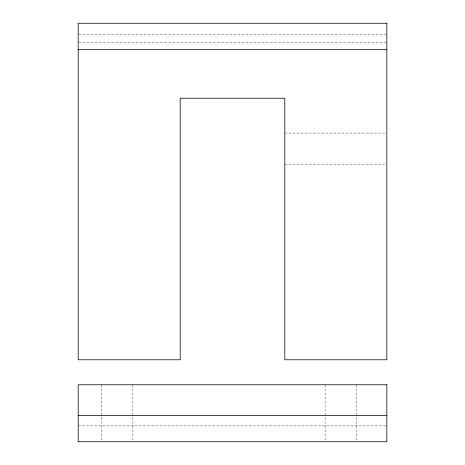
<?xml version="1.0" encoding="UTF-8"?>
<svg xmlns="http://www.w3.org/2000/svg" width="465" height="465" viewBox="0 0 465 465"><rect width="100%" height="100%" fill="white"/><g stroke="black" fill="none" stroke-linecap="round" stroke-linejoin="round"><path stroke-width="0.35" stroke-dasharray="2.33 1.74" d="M78.905 34.736L386.095 34.736M78.905 42.582L386.095 42.582M284.812 133.066L386.101 133.066M284.812 164.453L386.101 164.453M78.178 425.899L386.095 425.899M356.51 384.77L356.51 441.029M325.122 384.77L325.122 441.029M132.874 384.77L132.874 441.029M101.486 384.77L101.486 441.029"/><path stroke-width="0.7" d="M78.178 49.406L386.822 49.406M78.178 415.594L386.822 415.594M386.822 23.25L78.178 23.25L78.178 359.782L180.188 359.782L180.188 98.22L284.812 98.22L284.812 359.782L386.822 359.782L386.822 23.25M386.822 384.77L78.178 384.77L78.178 441.75L386.822 441.75L386.822 384.77"/></g></svg>
